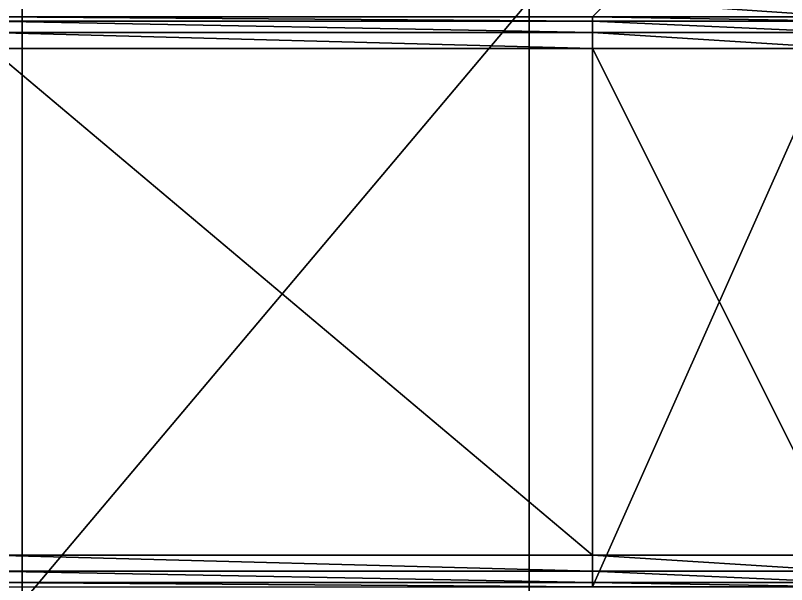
# Model space of a CAD drawing. Extents: x -226 to 261, y -163 to 113.
# Drawn here: x -161.1 to -39.4, y -69.7 to 20.2 of the extents above; entities that cross this region are included whole.
import ezdxf

# ---------------------------------------------------------------- set-up
doc = ezdxf.new("R2010")
doc.units = 0
doc.header["$MEASUREMENT"] = 0
doc.layers.get('0').update_dxf_attribs({"linetype": 'CONTINUOUS'})

msp = doc.modelspace()

# ---------------------------------------------------------------- linework, layer by layer
for points in [[(-160, -72.5, -47.5), (-80, -72.5, -47.5), (-80, 22.5, -47.5)], [(-160, -72.5, -47.5), (-80, 22.5, -47.5), (-160, 22.5, -47.5)], [(-160, 22.5, -47.5), (-160, 22.5, -72.5), (-160, -72.5, -72.5)], [(-160, 22.5, -47.5), (-160, -72.5, -72.5), (-160, -72.5, -47.5)], [(-160, -72.5, -72.5), (-160, 22.5, -72.5), (-80, 22.5, -72.5)], [(-160, -72.5, -72.5), (-80, 22.5, -72.5), (-80, -72.5, -72.5)], [(-80, -72.5, -47.5), (-80, -72.5, -72.5), (-80, 22.5, -72.5)], [(-80, -72.5, -47.5), (-80, 22.5, -72.5), (-80, 22.5, -47.5)], [(-29.9999, 20, -10), (-67.5, 22.5, -20), (-70, 20, -10)], [(-29.9999, 20, -55), (-67.5, 22.5, -65), (-70, 20, -55)], [(-67.5, 22.5, -45), (-70, 20, -42.5), (-67.5, 22.5, -20)], [(-70, 20, -42.5), (-70, 20, -10), (-67.5, 22.5, -20)], [(-67.5, 22.5, -85), (-70, 20, -82.5), (-67.5, 22.5, -65)], [(-70, 20, -82.5), (-70, 20, -55), (-67.5, 22.5, -65)], [(-29.9999, 20, -10), (-32.5, 22.5, -20), (-67.5, 22.5, -20)], [(-29.9999, 20, -55), (-32.5, 22.5, -65), (-67.5, 22.5, -65)], [(-69.9999, 19.3168, -7.4775), (-69.9999, 20, -10), (-165, 20, -10)], [(-69.9999, 19.3168, -7.4775), (-165, 20, -10), (-165, 19.3168, -7.4775)], [(-79.9999, 20, -37.5), (-165, 20, -10), (-69.9999, 20, -10)], [(-165, 20, -10), (-79.9999, 20, -37.5), (-160, 20, -37.5)], [(-165, 20, -10), (-160, 20, -37.5), (-161.261, 20, -37.8416)], [(-79.9999, 20, -82.5), (-69.9999, 20, -97.4964), (-165, 20, -91.4898)], [(-160, 20, -82.5), (-79.9999, 20, -82.5), (-165, 20, -91.4898)], [(-161.261, 20, -82.1584), (-160, 20, -82.5), (-165, 20, -91.4898)], [(-78.7387, 20, -37.8416), (-79.9999, 20, -37.5), (-69.9999, 20, -10)], [(-79.9999, 20, -82.5), (-78.7387, 20, -82.1584), (-69.9999, 20, -97.4964)], [(-77.8415, 20, -38.7388), (-78.7387, 20, -37.8416), (-69.9999, 20, -10)], [(-78.7387, 20, -82.1584), (-77.8415, 20, -81.2612), (-69.9999, 20, -97.4964)], [(-77.4999, 20, -40), (-77.8415, 20, -38.7388), (-69.9999, 20, -10)], [(-77.8415, 20, -81.2612), (-77.4999, 20, -80), (-69.9999, 20, -97.4964)], [(-77.4999, 20, -80), (-77.4999, 20, -40), (-69.9999, 20, -10)], [(-77.4999, 20, -80), (-69.9999, 20, -10), (-69.9999, 20, -97.4964)], [(-29.9999, 20, -82.5), (-29.9999, 20, -100), (-70, 20, -97.48)], [(-29.9999, 20, -82.5), (-70, 20, -97.48), (-70, 20, -82.5)], [(-29.9999, 20, -100), (-30, -70, -100), (-70, -70, -97.48)], [(-29.9999, 20, -100), (-70, -70, -97.48), (-70, 20, -97.48)], [(-29.9999, 19.3168, -7.4775), (-29.9999, 20, -10), (-70, 20, -10)], [(-29.9999, 19.3168, -7.4775), (-70, 20, -10), (-70, 19.3168, -7.4775)], [(-29.9999, 20, -42.5), (-29.9999, 20, -55), (-70, 20, -55)], [(-29.9999, 20, -42.5), (-70, 20, -55), (-70, 20, -42.5)], [(-69.9999, 17.5225, -5.6832), (-69.9999, 19.3168, -7.4775), (-165, 19.3168, -7.4775)], [(-69.9999, 17.5225, -5.6832), (-165, 19.3168, -7.4775), (-165, 17.5225, -5.6832)], [(-29.9999, 17.5225, -5.6832), (-29.9999, 19.3168, -7.4775), (-70, 19.3168, -7.4775)], [(-29.9999, 17.5225, -5.6832), (-70, 19.3168, -7.4775), (-70, 17.5225, -5.6832)], [(-70, 15, -5), (-69.9999, 17.5225, -5.6832), (-165, 17.5225, -5.6832)], [(-70, 15, -5), (-165, 17.5225, -5.6832), (-165, 15, -5)], [(-29.9999, 15, -5), (-29.9999, 17.5225, -5.6832), (-70, 17.5225, -5.6832)], [(-29.9999, 15, -5), (-70, 17.5225, -5.6832), (-70, 15, -5)], [(-69.9999, -65, -5), (-70, 15, -5), (-165, 15, -5)], [(-69.9999, -65, -5), (-165, 15, -5), (-165, -65, -5)], [(-29.9999, -65, -5), (-29.9999, 15, -5), (-70, 15, -5)], [(-29.9999, -65, -5), (-70, 15, -5), (-70, -65, -5)], [(-70, -67.5225, -5.6832), (-69.9999, -65, -5), (-165, -65, -5)], [(-70, -67.5225, -5.6832), (-165, -65, -5), (-165, -67.5225, -5.6832)], [(-29.9999, -67.5225, -5.6832), (-29.9999, -65, -5), (-70, -65, -5)], [(-29.9999, -67.5225, -5.6832), (-70, -65, -5), (-70, -67.5225, -5.6832)], [(-70, -69.3168, -7.4775), (-70, -67.5225, -5.6832), (-165, -67.5225, -5.6832)], [(-70, -69.3168, -7.4775), (-165, -67.5225, -5.6832), (-165, -69.3168, -7.4775)], [(-29.9999, -69.3168, -7.4775), (-29.9999, -67.5225, -5.6832), (-70, -67.5225, -5.6832)], [(-29.9999, -69.3168, -7.4775), (-70, -67.5225, -5.6832), (-70, -69.3168, -7.4775)], [(-70, -70, -10), (-70, -69.3168, -7.4775), (-165, -69.3168, -7.4775)], [(-70, -70, -10), (-165, -69.3168, -7.4775), (-165, -70, -10)], [(-29.9999, -70, -10), (-29.9999, -69.3168, -7.4775), (-70, -69.3168, -7.4775)], [(-29.9999, -70, -10), (-70, -69.3168, -7.4775), (-70, -70, -10)]]:
    msp.add_3dface(points)

doc.saveas('drawing.dxf')
